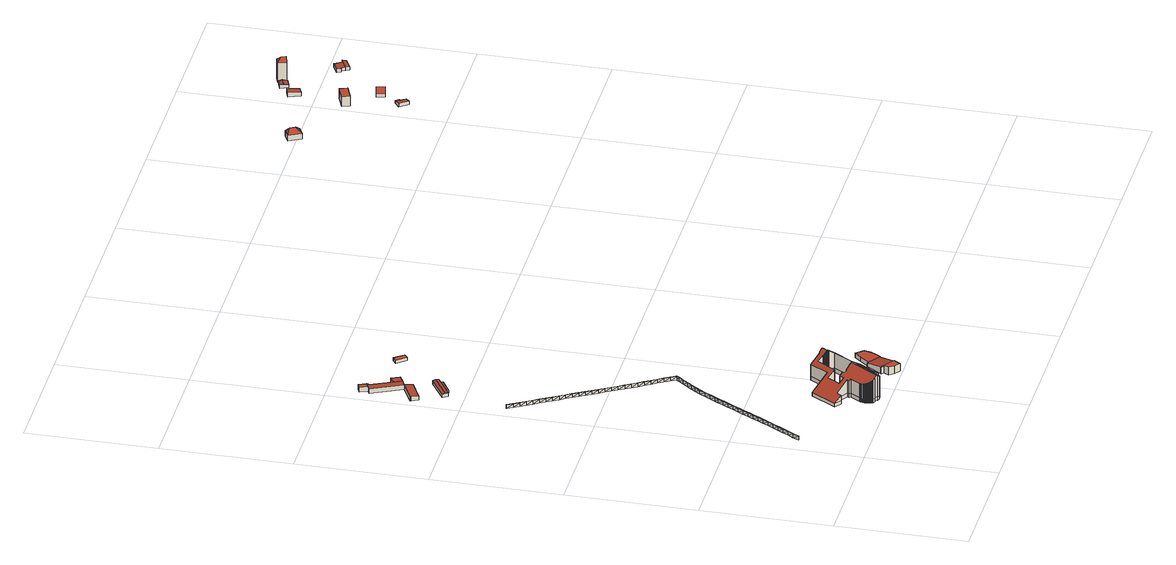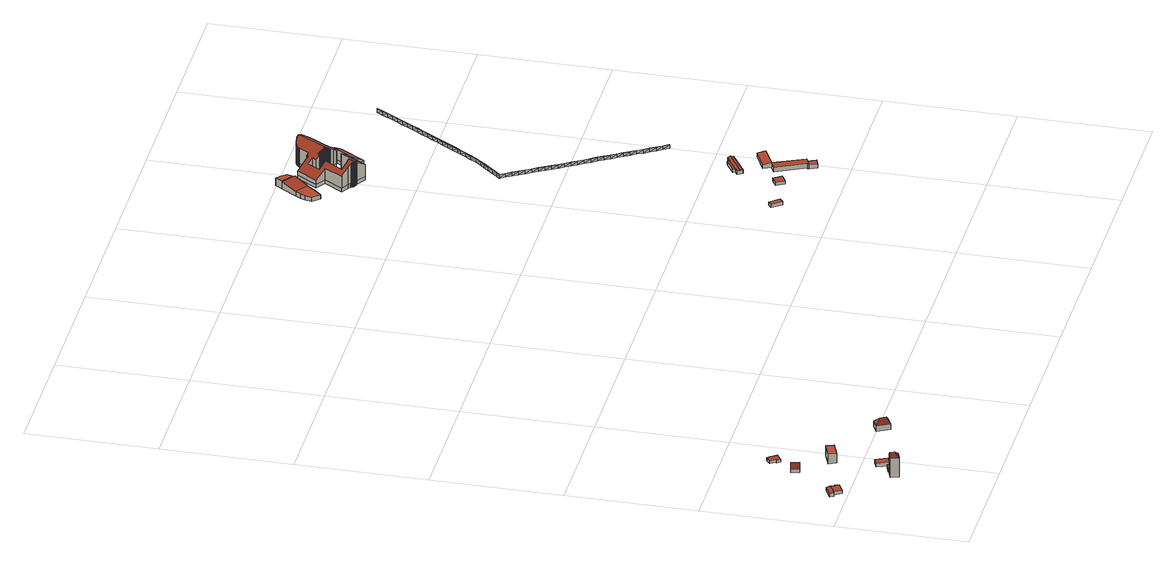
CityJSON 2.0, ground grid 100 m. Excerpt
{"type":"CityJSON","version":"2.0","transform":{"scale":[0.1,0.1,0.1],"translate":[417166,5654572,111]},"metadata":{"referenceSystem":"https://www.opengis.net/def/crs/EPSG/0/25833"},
"CityObjects":{
"building1":{"type":"Building","attributes":{"Stand_DGM":"2016","Stand_Basis-DLM":"2024","Gemeindeschluessel":"14612000","ObjektHoehe":3,"Stand_Laserscan":"2016","BodenHoehe":0,"Stand_3D-Stadtmodell":"2025","Geometrietyp2DReferenz":2000,"AbsoluteHoehe":0,"measuredHeight":3,"function":"51009_1700","roofType":"9999"},"geometry":[{"type":"MultiSurface","lod":"2","boundaries":[[[0,1,2]],[[3,0,4]],[[5,2,6]],[[5,3,4]],[[0,7,1]],[[7,0,3]],[[6,2,1]],[[5,6,3]],[[7,8,1]],[[6,1,9]],[[10,7,3]],[[6,10,3]],[[7,11,8]],[[11,7,10]],[[9,1,8]],[[6,9,10]],[[11,12,8]],[[13,11,10]],[[9,8,14]],[[9,13,10]],[[11,15,12]],[[15,11,13]],[[14,8,12]],[[9,14,13]],[[15,16,12]],[[14,12,17]],[[18,15,13]],[[14,18,13]],[[15,19,16]],[[19,15,18]],[[17,12,16]],[[14,17,18]],[[19,20,16]],[[21,19,18]],[[17,16,22]],[[17,21,18]],[[19,23,20]],[[23,19,21]],[[22,16,20]],[[17,22,21]],[[23,24,20]],[[25,23,21]],[[22,20,26]],[[22,25,21]],[[23,27,24]],[[27,23,25]],[[26,20,24]],[[22,26,25]],[[27,28,24]],[[29,27,25]],[[26,24,30]],[[26,29,25]],[[27,31,28]],[[31,27,29]],[[30,24,28]],[[26,30,29]],[[31,32,28]],[[30,28,33]],[[34,31,29]],[[30,34,29]],[[31,35,32]],[[35,31,34]],[[33,28,32]],[[30,33,34]],[[35,36,32]],[[37,35,34]],[[33,32,38]],[[33,37,34]],[[35,39,36]],[[39,35,37]],[[38,32,36]],[[33,38,37]],[[39,40,36]],[[41,39,37]],[[38,36,42]],[[38,41,37]],[[39,43,40]],[[43,39,41]],[[42,36,40]],[[38,42,41]],[[43,44,40]],[[45,43,41]],[[42,40,46]],[[42,45,41]],[[43,47,44]],[[47,43,45]],[[46,40,44]],[[42,46,45]],[[47,48,44]],[[46,44,49]],[[50,47,45]],[[46,50,45]],[[47,51,48]],[[51,47,50]],[[49,44,48]],[[46,49,50]],[[51,52,48]],[[53,51,50]],[[49,48,54]],[[49,53,50]],[[51,55,52]],[[55,51,53]],[[54,48,52]],[[49,54,53]],[[55,56,52]],[[57,55,53]],[[54,52,58]],[[54,57,53]],[[55,59,56]],[[59,55,57]],[[58,52,56]],[[54,58,57]],[[59,60,56]],[[58,56,61]],[[62,59,57]],[[58,62,57]],[[59,63,60]],[[63,59,62]],[[61,56,60]],[[58,61,62]],[[63,64,60]],[[65,63,62]],[[61,60,66]],[[61,65,62]],[[63,67,64]],[[67,63,65]],[[66,60,64]],[[61,66,65]],[[68,67,65]],[[66,64,69]],[[66,68,65]],[[67,70,64]],[[67,71,70]],[[71,67,68]],[[69,64,70]],[[66,69,68]],[[71,72,70]],[[69,70,73]],[[74,71,68]],[[69,74,68]],[[75,76,77]],[[76,75,78]],[[79,80,77]],[[71,81,72]],[[75,77,80]],[[82,79,78]],[[78,75,83]],[[82,80,79]],[[82,78,83]],[[81,71,74]],[[73,70,72]],[[69,73,74]],[[84,75,80]],[[75,84,83]],[[82,85,80]],[[84,80,85]],[[86,82,83]],[[83,84,87]],[[86,85,82]],[[86,83,87]],[[88,84,85]],[[84,88,87]],[[86,89,85]],[[88,85,89]],[[90,86,87]],[[87,88,91]],[[90,89,86]],[[90,87,91]],[[81,92,72]],[[93,81,74]],[[73,72,94]],[[73,93,74]],[[95,88,89]],[[88,95,91]],[[90,96,89]],[[95,89,96]],[[97,90,91]],[[91,95,98]],[[97,96,90]],[[97,91,98]],[[81,99,92]],[[99,81,93]],[[94,72,92]],[[73,94,93]],[[100,95,96]],[[95,100,98]],[[97,101,96]],[[100,96,101]],[[102,97,98]],[[98,100,103]],[[102,101,97]],[[102,98,103]],[[104,100,101]],[[100,104,103]],[[102,105,101]],[[104,101,105]],[[106,102,103]],[[103,104,107]],[[106,105,102]],[[106,103,107]],[[108,99,93]],[[94,92,109]],[[110,104,105]],[[94,108,93]],[[104,110,107]],[[106,111,105]],[[110,105,111]],[[112,106,107]],[[99,113,92]],[[107,110,114]],[[112,111,106]],[[112,107,114]],[[115,110,111]],[[116,99,108]],[[109,92,113]],[[110,115,114]],[[112,117,111]],[[94,109,108]],[[99,116,113]],[[115,111,117]],[[118,112,114]],[[114,115,119]],[[118,117,112]],[[118,114,119]],[[120,115,117]],[[115,120,119]],[[118,121,117]],[[120,117,121]],[[122,118,119]],[[119,120,123]],[[122,121,118]],[[122,119,123]],[[124,120,121]],[[116,125,113]],[[120,124,123]],[[122,126,121]],[[127,116,108]],[[109,113,128]],[[124,121,126]],[[109,127,108]],[[129,122,123]],[[129,126,122]],[[123,124,130]],[[129,123,130]],[[131,124,126]],[[124,131,130]],[[129,132,126]],[[116,133,125]],[[133,116,127]],[[128,113,125]],[[131,126,132]],[[134,129,130]],[[109,128,127]],[[130,131,135]],[[134,132,129]],[[134,130,135]],[[136,131,132]],[[131,136,135]],[[134,137,132]],[[136,132,137]],[[138,134,135]],[[135,136,139]],[[138,137,134]],[[138,135,139]],[[140,136,137]],[[136,140,139]],[[138,141,137]],[[140,137,141]],[[142,138,139]],[[133,143,125]],[[139,140,144]],[[142,141,138]],[[145,133,127,146]],[[128,125,147,148]],[[142,139,144]],[[128,145,146,127]],[[149,140,141]],[[140,149,144]],[[142,150,141]],[[133,151,143]],[[151,133,145]],[[147,125,143]],[[149,141,150]],[[152,142,144]],[[128,148,147,145]],[[144,149,153]],[[152,150,142]],[[152,144,153]],[[154,149,150]],[[149,154,153]],[[152,155,150]],[[154,150,155]],[[156,152,153]],[[153,154,157]],[[156,155,152]],[[151,158,143]],[[156,153,157]],[[159,151,146]],[[148,143,160]],[[161,154,155]],[[148,159,146]],[[154,161,157]],[[156,162,155]],[[161,155,162]],[[163,156,157]],[[151,164,158]],[[163,162,156]],[[157,161,165]],[[163,157,165]],[[166,161,162]],[[164,151,159]],[[160,143,158]],[[161,166,165]],[[163,167,162]],[[148,160,159]],[[166,162,167]],[[168,163,165]],[[165,166,169]],[[168,167,163]],[[168,165,169]],[[170,166,167]],[[166,170,169]],[[168,171,167]],[[170,167,171]],[[172,168,169]],[[169,170,173]],[[172,171,168]],[[172,169,173]],[[174,170,171]],[[170,174,173]],[[172,175,171]],[[164,176,158]],[[160,158,177]],[[178,164,159]],[[174,171,175]],[[179,172,173]],[[160,178,159]],[[173,174,180]],[[179,175,172]],[[179,173,180]],[[181,174,175]],[[179,182,175]],[[174,181,180]],[[164,183,176]],[[181,175,182]],[[177,158,176]],[[183,164,178]],[[184,179,180]],[[160,177,178]],[[180,181,185]],[[184,182,179]],[[184,180,185]],[[186,181,182]],[[181,186,185]],[[184,187,182]],[[186,182,187]],[[188,184,185]],[[185,186,189]],[[188,187,184]],[[188,185,189]],[[190,186,187]],[[186,190,189]],[[188,191,187]],[[190,187,191]],[[192,188,189]],[[183,193,176]],[[189,190,194]],[[192,191,188]],[[195,183,178]],[[177,176,196]],[[177,195,178]],[[192,189,194]],[[197,190,191]],[[190,197,194]],[[192,198,191]],[[197,191,198]],[[199,192,194]],[[183,200,193]],[[194,197,201]],[[199,198,192]],[[196,176,193]],[[200,183,195]],[[199,194,201]],[[177,196,195]],[[202,197,198]],[[197,202,201]],[[199,203,198]],[[202,198,203]],[[204,199,201]],[[201,202,205]],[[204,203,199]],[[204,201,205]],[[206,202,203]],[[202,206,205]],[[204,207,203]],[[206,203,207]],[[208,204,205]],[[200,209,193]],[[210,200,195]],[[196,193,211]],[[205,206,212]],[[208,207,204]],[[196,210,195]],[[208,205,212]],[[213,206,207]],[[200,214,209]],[[206,213,212]],[[208,215,207]],[[211,193,209]],[[214,200,210]],[[196,211,210]],[[213,207,215]],[[216,208,212]],[[212,213,217]],[[216,215,208]],[[216,212,217]]],"semantics":{"surfaces":[{"type":"WallSurface"},{"type":"RoofSurface"},{"type":"GroundSurface"}],"values":[0,1,2,0,0,1,2,0,0,2,1,0,0,1,2,0,0,1,2,0,0,1,2,0,0,2,1,0,0,1,2,0,0,1,2,0,0,1,2,0,0,1,2,0,0,1,2,0,0,1,2,0,0,1,2,0,0,2,1,0,0,1,2,0,0,1,2,0,0,1,2,0,0,1,2,0,0,1,2,0,0,1,2,0,0,1,2,0,0,2,1,0,0,1,2,0,0,1,2,0,0,1,2,0,0,1,2,0,0,1,2,0,0,2,1,0,0,1,2,0,0,1,2,0,0,1,2,0,1,2,0,0,0,1,2,0,0,2,1,0,0,1,2,0,0,0,1,2,0,1,2,0,0,1,2,0,0,1,2,0,0,1,2,0,0,1,2,0,0,1,2,0,0,1,2,0,0,1,2,0,0,1,2,0,0,1,2,0,0,1,2,0,0,1,2,0,0,1,2,0,1,2,0,0,1,2,0,0,0,1,2,0,0,1,2,1,2,0,0,0,0,1,2,0,0,1,2,0,0,1,2,0,0,0,1,2,1,2,0,0,0,2,1,0,0,1,2,0,1,2,0,0,0,1,2,0,0,1,2,0,0,1,2,0,0,1,2,0,0,0,1,2,1,2,0,0,0,1,2,0,1,2,0,0,0,1,2,0,0,1,2,0,0,1,2,0,0,1,2,0,0,1,2,0,0,0,2,1,0,0,1,2,1,2,0,0,0,1,2,0,0,1,2,0,0,1,2,0,0,1,2,0,2,1,0,0,0,1,2,0,0,2,1,0,0,2,1,0,0,1,2,0,0,1,2,0,0,1,2,0,0,1,2,0,0,0,1,2,1,2,0,0,0,1,2,0,0,0,1,2,2,1,0,0,0,1,2,0,0,1,2,0,0,1,2,0,0,0,1,2,1,2,0,0,0,0,1,2,2,1,0,0,0,1,2,0]}}]},
"building2":{"type":"Building","attributes":{"name":"Historisches Krematorium","Dachtyp_tdc":"tdcFreeFormRoof","Gemeindeschluessel":14612000,"Dachneigung":32.64,"QualitaetDacherkennung":14,"Geometrietyp2DReferenz":"3000","measuredHeight":21.17,"function":"31001_9998","roofType":"5000"},"geometry":[{"type":"Solid","lod":"2","boundaries":[[[[218,219,220,221]],[[219,222,223,220]],[[222,224,225,223]],[[224,226,227,225]],[[226,228,229,227]],[[228,230,231,229]],[[230,232,233,231]],[[232,234,235,233]],[[234,236,237,235]],[[236,238,239,237]],[[238,240,241,239]],[[240,242,243,241]],[[242,244,245,243]],[[244,246,247,245]],[[246,248,249,247]],[[248,250,251,249]],[[250,252,253,251]],[[252,254,255,253]],[[254,256,257,255]],[[256,258,259,257]],[[258,260,261,259]],[[260,262,263,261]],[[262,264,265,263]],[[264,266,267,265]],[[266,268,269,267]],[[268,270,271,269]],[[272,273,274,275]],[[273,276,277,274]],[[276,278,279,277]],[[278,280,281,279]],[[280,282,283,281]],[[282,284,285,283]],[[284,286,287,285]],[[286,288,289,287]],[[288,290,291,289]],[[290,292,293,291]],[[294,295,296,297,298,299,300,301,302,303,304,305,306,307,308,309,310,311,312,313,314,315,316,317,318,319,320,321,322,323,324,325,326,327,328,329,330,331,332,333,334,335,336,337,338,339,340,341,342,343,344,345,346,347,348,349,350,351,352,353,354,355,356,357,358,359,360,361,362,363,364,365,366,367,368,369,370,371,372,373,374,375,376]],[[377,378,379,380,381,382,383,384,385,386,387,388,389,390,391,392,393,375,374,394,395,396,397,398,399,400,401,402,403,404,405,406,407,408,409,410,411,412,413,414,415,416,417,418,419,420,421,422,423,424,425,426,427,428,429,430,431,432,433,434,435,324,323,436,437,438,439,440,441,442]],[[254,377,442,256]],[[256,442,441,258]],[[260,440,439,262]],[[258,441,440,260]],[[264,438,437,266]],[[262,439,438,264]],[[268,436,323,270]],[[266,437,436,268]],[[276,434,433,278]],[[273,435,434,276]],[[280,432,431,282]],[[278,433,432,280]],[[284,430,429,286]],[[282,431,430,284]],[[288,428,427,290]],[[286,429,428,288]],[[292,426,425,443]],[[290,427,426,292]],[[444,424,423,445]],[[443,425,424,444]],[[445,423,422,446]],[[446,422,421,447]],[[448,420,419,449]],[[447,421,420,448]],[[450,418,417,451]],[[449,419,418,450]],[[452,416,415,453]],[[451,417,416,452]],[[453,415,414,454]],[[454,414,413,455]],[[455,413,412,456]],[[456,412,411,457]],[[458,410,409,459]],[[457,411,410,458]],[[459,409,408,460]],[[460,408,407,461]],[[461,407,406,462]],[[462,406,405,463]],[[463,405,404,464]],[[464,404,403,465]],[[465,403,402,466]],[[466,402,401,467]],[[467,401,400,468]],[[468,400,399,469]],[[469,399,398,470]],[[470,398,397,471]],[[471,397,396,472]],[[472,396,395,473]],[[473,395,394,474]],[[474,394,374,373,475]],[[219,376,375,393,222]],[[222,393,392,224]],[[224,392,391,226]],[[226,391,390,228]],[[228,390,389,230]],[[230,389,388,232]],[[232,388,387,234]],[[234,387,386,236]],[[236,386,385,238]],[[238,385,384,240]],[[240,384,383,242]],[[242,383,382,244]],[[244,382,381,246]],[[246,381,380,248]],[[248,380,379,250]],[[250,379,378,252]],[[252,378,377,254]],[[218,294,376,219]],[[475,373,372,476]],[[476,372,371,477]],[[477,371,370,478]],[[478,370,369,479]],[[479,369,368,480]],[[480,368,367,481]],[[481,367,366,482]],[[482,366,365,483]],[[483,365,364,484]],[[484,364,363,485]],[[485,363,362,486]],[[486,362,361,487]],[[487,361,360,488]],[[488,360,359,489]],[[489,359,358,490]],[[490,358,357,491]],[[491,357,356,492]],[[492,356,355,493]],[[494,352,351,495]],[[495,351,350,496]],[[496,350,349,497]],[[497,349,348,498]],[[498,348,347,499]],[[499,347,346,500]],[[500,346,345,501]],[[501,345,344,502]],[[502,344,343,503]],[[503,343,342,504]],[[504,342,341,505]],[[505,341,340]],[[506,338,337,507]],[[339,338,506]],[[507,337,336,508]],[[508,336,335,509]],[[509,335,334,510]],[[510,334,333,511]],[[511,333,332,512]],[[512,332,331,513]],[[513,331,330,514]],[[514,330,329,515]],[[515,329,328,516]],[[516,328,327,517]],[[272,324,435,273]],[[517,327,326,518]],[[518,326,325,519]],[[519,325,324,272]],[[270,323,322,520]],[[520,322,321,521]],[[521,321,320,522]],[[522,320,319,523]],[[523,319,318,524]],[[524,318,317,525]],[[525,317,316,526]],[[526,316,315,527]],[[527,315,314,528]],[[528,314,313,529]],[[529,313,312,530]],[[530,312,311,531]],[[531,311,310,532]],[[532,310,309,533]],[[533,309,308,534]],[[534,308,307,535]],[[535,307,306,536]],[[536,306,305,537]],[[537,305,304,538]],[[538,304,303,539]],[[539,303,302,540]],[[540,302,301,541]],[[541,301,300,542]],[[542,300,299,543]],[[543,299,298,544]],[[544,298,297,545]],[[545,297,296,546]],[[546,296,295,547]],[[547,295,294,218]],[[293,548,549,550,551,552,553,554,555,556,557,558,559,560,561,562,563,564,565,566,567,568,569,570,571,572,573,574,575,576,577,578,579,580,581,582,583,584,585,586,587,588,589,590,591,592,593,594,595,596,597,598,599,600,601,602,603,604,605,606,607,608,609,610,611,612,613,614,615,616,617,618,619,620,621,622,623,624,625,626,627,628,275,274,277,279,281,283,285,287,289,291],[271,629,630,631,632,633,634,635,636,637,638,639,640,641,642,643,644,645,646,647,648,649,650,651,652,653,654,655,656,221,220,223,225,227,229,231,233,235,237,239,241,243,245,247,249,251,253,255,257,259,261,263,265,267,269]],[[292,443,548,293]],[[443,444,549,548]],[[444,445,550,549]],[[445,446,551,550]],[[446,447,552,551]],[[447,448,553,552]],[[448,449,554,553]],[[449,450,555,554]],[[450,451,556,555]],[[451,452,557,556]],[[452,453,558,557]],[[453,454,559,558]],[[454,455,560,559]],[[455,456,561,560]],[[456,457,562,561]],[[457,458,563,562]],[[458,459,564,563]],[[459,460,565,564]],[[460,461,566,565]],[[462,463,568,567]],[[493,355,354,657]],[[657,354,353,658]],[[658,353,352,494]],[[461,462,567,566]],[[463,464,569,568]],[[464,465,570,569]],[[465,466,571,570]],[[466,467,572,571]],[[467,468,573,572]],[[468,469,574,573]],[[469,470,575,574]],[[470,471,576,575]],[[471,472,577,576]],[[472,473,578,577]],[[473,474,579,578]],[[474,475,580,579]],[[475,476,581,580]],[[476,477,582,581]],[[477,478,583,582]],[[478,479,584,583]],[[479,480,585,584]],[[480,481,586,585]],[[481,482,587,586]],[[482,483,588,587]],[[483,484,589,588]],[[484,485,590,589]],[[485,486,591,590]],[[486,487,592,591]],[[487,488,593,592]],[[488,489,594,593]],[[489,490,595,594]],[[490,491,596,595]],[[491,492,597,596]],[[492,493,598,597]],[[493,657,599,598]],[[657,658,600,599]],[[658,494,601,600]],[[494,495,602,601]],[[495,496,603,602]],[[496,497,604,603]],[[497,498,605,604]],[[498,499,606,605]],[[499,500,607,606]],[[500,501,608,607]],[[501,502,609,608]],[[502,503,610,609]],[[503,504,611,610]],[[504,505,612,611]],[[506,507,616,615]],[[505,340,613,612]],[[340,339,614,613]],[[339,506,615,614]],[[507,508,617,616]],[[508,509,618,617]],[[509,510,619,618]],[[510,511,620,619]],[[511,512,621,620]],[[512,513,622,621]],[[513,514,623,622]],[[514,515,624,623]],[[515,516,625,624]],[[516,517,626,625]],[[517,518,627,626]],[[518,519,628,627]],[[519,272,275,628]],[[270,520,629,271]],[[520,521,630,629]],[[521,522,631,630]],[[522,523,632,631]],[[523,524,633,632]],[[524,525,634,633]],[[525,526,635,634]],[[526,527,636,635]],[[527,528,637,636]],[[528,529,638,637]],[[529,530,639,638]],[[530,531,640,639]],[[531,532,641,640]],[[532,533,642,641]],[[533,534,643,642]],[[534,535,644,643]],[[535,536,645,644]],[[536,537,646,645]],[[537,538,647,646]],[[538,539,648,647]],[[539,540,649,648]],[[540,541,650,649]],[[541,542,651,650]],[[542,543,652,651]],[[543,544,653,652]],[[544,545,654,653]],[[545,546,655,654]],[[546,547,656,655]],[[547,218,221,656]]]],"semantics":{"surfaces":[{"type":"WallSurface"},{"type":"RoofSurface"},{"type":"GroundSurface"}],"values":[[0,0,0,0,0,0,0,0,0,0,0,0,0,0,0,0,0,0,0,0,0,0,0,0,0,0,0,0,0,0,0,0,0,0,0,0,1,1,0,0,0,0,0,0,0,0,0,0,0,0,0,0,0,0,0,0,0,0,0,0,0,0,0,0,0,0,0,0,0,0,0,0,0,0,0,0,0,0,0,0,0,0,0,0,0,0,0,0,0,0,0,0,0,0,0,0,0,0,0,0,0,0,0,0,0,0,0,0,0,0,0,0,0,0,0,0,0,0,0,0,0,0,0,0,0,0,0,0,0,0,0,0,0,0,0,0,0,0,0,0,0,0,0,0,0,0,0,0,0,0,0,0,0,0,0,0,0,0,0,0,0,0,0,0,0,0,0,0,0,0,0,0,0,0,0,0,0,0,0,0,0,2,0,0,0,0,0,0,0,0,0,0,0,0,0,0,0,0,0,0,0,0,0,0,0,0,0,0,0,0,0,0,0,0,0,0,0,0,0,0,0,0,0,0,0,0,0,0,0,0,0,0,0,0,0,0,0,0,0,0,0,0,0,0,0,0,0,0,0,0,0,0,0,0,0,0,0,0,0,0,0,0,0,0,0,0,0,0,0,0,0,0,0,0,0,0,0,0,0,0,0,0,0,0,0,0,0,0,0,0,0,0,0,0,0,0]]}}]},
"building3":{"type":"Building","attributes":{"Dachtyp_tdc":"tdcPolyFlatRoof","Gemeindeschluessel":14612000,"Dachneigung":7.01,"QualitaetDacherkennung":83,"Geometrietyp2DReferenz":"3000","measuredHeight":3.8,"function":"31001_2000","roofType":"2100"},"geometry":[{"type":"Solid","lod":"2","boundaries":[[[[659,660,661,662]],[[660,663,664,661]],[[663,665,666,664]],[[665,667,668,666]],[[667,669,670,668]],[[669,659,662,670]],[[669,667,665,663,660,659]],[[662,661,664,666,668,670]]]],"semantics":{"surfaces":[{"type":"WallSurface"},{"type":"RoofSurface"},{"type":"GroundSurface"}],"values":[[0,0,0,0,0,0,1,2]]}}]},
"building4":{"type":"Building","attributes":{"Gemeindeschluessel":14612000,"Geometrietyp2DReferenz":"3000","function":"31001_9998","roofType":"9999"},"children":["building4-1","building4-2"]},
"building4-1":{"type":"BuildingPart","attributes":{"Dachtyp_tdc":"tdcGableRoof","Dachneigung":15.98,"QualitaetDacherkennung":49,"Geometrietyp2DReferenz":"3000","measuredHeight":3.49,"roofType":"3100"},"parents":["building4"],"geometry":[{"type":"MultiSurface","lod":"2","boundaries":[[[671,672,673,674]],[[672,675,676,673]],[[672,677,678,675]],[[679,680,678,677,671,681]],[[675,678,680]],[[671,677,672]],[[676,682,683,684,674,673]],[[675,680,682,676]],[[680,679,683,682]],[[679,685,683]],[[681,684,686]],[[681,671,674,684]]],"semantics":{"surfaces":[{"type":"WallSurface"},{"type":"RoofSurface"},{"type":"GroundSurface"}],"values":[0,0,1,1,0,0,2,0,0,0,0,0]}}]},
"building4-2":{"type":"BuildingPart","attributes":{"Dachtyp_tdc":"tdcPolyFlatRoof","Dachneigung":11.09,"QualitaetDacherkennung":53,"Geometrietyp2DReferenz":"3000","measuredHeight":2.79,"roofType":"2100"},"parents":["building4"],"geometry":[{"type":"MultiSurface","lod":"2","boundaries":[[[687,686,684,688]],[[685,689,690,683]],[[689,687,688,690]],[[689,685,686,687]],[[688,684,683,690]]],"semantics":{"surfaces":[{"type":"WallSurface"},{"type":"RoofSurface"},{"type":"GroundSurface"}],"values":[0,0,0,1,2]}}]},
"building5":{"type":"Building","attributes":{"Gemeindeschluessel":14612000,"Geometrietyp2DReferenz":"3000","function":"31001_2000","roofType":"9999"},"children":["building5-1","building5-2"]},
"building5-1":{"type":"BuildingPart","attributes":{"Dachtyp_tdc":"tdcPolyFlatRoof","Dachneigung":2.86,"QualitaetDacherkennung":89,"Geometrietyp2DReferenz":"3000","measuredHeight":3.87,"roofType":"2100"},"parents":["building5"],"geometry":[{"type":"MultiSurface","lod":"2","boundaries":[[[691,692,693,694]],[[692,695,696,693]],[[695,697,698,696]],[[697,699,700,698]],[[699,701,702,700]],[[699,697,695,692,691,703,701]],[[704,694,693,696,698,700,702]]],"semantics":{"surfaces":[{"type":"WallSurface"},{"type":"RoofSurface"},{"type":"GroundSurface"}],"values":[0,0,0,0,0,1,2]}}]},
"building5-2":{"type":"BuildingPart","attributes":{"Dachtyp_tdc":"tdcPolyFlatRoof","Dachneigung":2.69,"QualitaetDacherkennung":77,"Geometrietyp2DReferenz":"3000","measuredHeight":3.75,"roofType":"2100"},"parents":["building5"],"geometry":[{"type":"MultiSurface","lod":"2","boundaries":[[[705,706,707,708]],[[706,709,710,707]],[[709,691,694,710]],[[711,702,701]],[[711,712,713,702]],[[712,714,715,713]],[[714,705,708,715]],[[714,712,711,703,691,709,706,705]],[[708,707,710,694,704,702,713,715]]],"semantics":{"surfaces":[{"type":"WallSurface"},{"type":"RoofSurface"},{"type":"GroundSurface"}],"values":[0,0,0,0,0,0,0,1,2]}}]},
"building6":{"type":"Building","attributes":{"name":"Neues Krematorium","Gemeindeschluessel":14612000,"Geometrietyp2DReferenz":"3000","function":"31001_9998","roofType":"9999"},"children":["building6-1","building6-2","building6-3"]},
"building6-1":{"type":"BuildingPart","attributes":{"Dachtyp_tdc":"tdcPolyFlatRoof","Dachneigung":0,"QualitaetDacherkennung":67,"Geometrietyp2DReferenz":"3000","measuredHeight":6.3,"roofType":"1000"},"parents":["building6"],"geometry":[{"type":"MultiSurface","lod":"2","boundaries":[[[716,717,718,719,720]],[[717,721,722,718]],[[721,723,724,722]],[[723,725,726,727,724]],[[723,721,717,716,725]],[[727,719,718,722,724]]],"semantics":{"surfaces":[{"type":"WallSurface"},{"type":"RoofSurface"},{"type":"GroundSurface"}],"values":[0,0,0,0,1,2]}}]},
"building6-2":{"type":"BuildingPart","attributes":{"Dachtyp_tdc":"tdcGableRoof","Dachneigung":10.6,"QualitaetDacherkennung":14,"Geometrietyp2DReferenz":"3000","measuredHeight":5.76,"roofType":"3100"},"parents":["building6"],"geometry":[{"type":"MultiSurface","lod":"2","boundaries":[[[728,729,730,731]],[[729,720,719,730]],[[726,732,733,727]],[[732,734,735,733]],[[734,736,737,735]],[[736,738,739,737]],[[734,732,726,720,729]],[[729,728,738,736,734]],[[731,730,719,727,733,735,737,739]]],"semantics":{"surfaces":[{"type":"WallSurface"},{"type":"RoofSurface"},{"type":"GroundSurface"}],"values":[0,0,0,0,0,0,1,1,2]}}]},
"building6-3":{"type":"BuildingPart","attributes":{"Dachtyp_tdc":"tdcPolyFlatRoof","Dachneigung":0,"QualitaetDacherkennung":55,"Geometrietyp2DReferenz":"3000","measuredHeight":3.63,"roofType":"1000"},"parents":["building6"],"geometry":[{"type":"MultiSurface","lod":"2","boundaries":[[[740,741,742,739,738]],[[741,743,744,742]],[[743,745,746,744]],[[745,747,748,746]],[[747,749,750,748]],[[749,751,728,731,750]],[[751,749,747,745,743,741,740]],[[739,742,744,746,748,750,731]]],"semantics":{"surfaces":[{"type":"WallSurface"},{"type":"RoofSurface"},{"type":"GroundSurface"}],"values":[0,0,0,0,0,0,1,2]}}]},
"building7":{"type":"Building","attributes":{"Dachtyp_tdc":"tdcPolyFlatRoof","Gemeindeschluessel":14612000,"Dachneigung":3.32,"QualitaetDacherkennung":72,"Geometrietyp2DReferenz":"3000","measuredHeight":2.77,"function":"31001_9998","roofType":"2100"},"geometry":[{"type":"Solid","lod":"2","boundaries":[[[[752,753,754,755]],[[753,756,757,754]],[[756,758,759,757]],[[758,752,755,759]],[[758,756,753,752]],[[755,754,757,759]]]],"semantics":{"surfaces":[{"type":"WallSurface"},{"type":"RoofSurface"},{"type":"GroundSurface"}],"values":[[0,0,0,0,1,2]]}}]},
"building8":{"type":"Building","attributes":{"Dachtyp_tdc":"tdcPolyFlatRoof","Gemeindeschluessel":14612000,"Dachneigung":0,"QualitaetDacherkennung":45,"Geometrietyp2DReferenz":"3000","measuredHeight":2.65,"function":"31001_9998","roofType":"1000"},"geometry":[{"type":"Solid","lod":"2","boundaries":[[[[760,761,762,763]],[[761,764,765,762]],[[764,766,767,765]],[[766,760,763,767]],[[766,764,761,760]],[[763,762,765,767]]]],"semantics":{"surfaces":[{"type":"WallSurface"},{"type":"RoofSurface"},{"type":"GroundSurface"}],"values":[[0,0,0,0,1,2]]}}]},
"building9":{"type":"Building","attributes":{"Dachtyp_tdc":"tdcFreeFormRoof","Gemeindeschluessel":14612000,"Dachneigung":47.26,"QualitaetDacherkennung":8,"Geometrietyp2DReferenz":"3000","measuredHeight":8.64,"function":"31001_9998","roofType":"5000"},"geometry":[{"type":"Solid","lod":"2","boundaries":[[[[768,769,770,771]],[[769,772,773,770]],[[772,774,775,773]],[[774,768,771,775]],[[776,774,772]],[[777,776,772,769]],[[777,769,768]],[[776,777,768,774]],[[771,770,773,775]]]],"semantics":{"surfaces":[{"type":"WallSurface"},{"type":"RoofSurface"},{"type":"GroundSurface"}],"values":[[0,0,0,0,1,1,1,1,2]]}}]},
"building10":{"type":"Building","attributes":{"Dachtyp_tdc":"tdcPolyFlatRoof","Gemeindeschluessel":14612000,"Dachneigung":5.72,"QualitaetDacherkennung":84,"Geometrietyp2DReferenz":"3000","measuredHeight":2.76,"function":"31001_9998","roofType":"2100"},"geometry":[{"type":"Solid","lod":"2","boundaries":[[[[778,779,780,781]],[[779,782,783,780]],[[782,784,785,783]],[[784,786,787,785]],[[786,788,789,787]],[[788,778,781,789]],[[788,786,784,782,779,778]],[[781,780,783,785,787,789]]]],"semantics":{"surfaces":[{"type":"WallSurface"},{"type":"RoofSurface"},{"type":"GroundSurface"}],"values":[[0,0,0,0,0,0,1,2]]}}]},
"building11":{"type":"Building","attributes":{"Dachtyp_tdc":"tdcPolyFlatRoof","Gemeindeschluessel":14612000,"Dachneigung":0,"QualitaetDacherkennung":1,"Geometrietyp2DReferenz":"3000","measuredHeight":8.21,"function":"31001_9998","roofType":"1000"},"geometry":[{"type":"Solid","lod":"2","boundaries":[[[[790,791,792,793]],[[791,794,795,792]],[[794,796,797,795]],[[796,790,793,797]],[[796,794,791,790]],[[793,792,795,797]]]],"semantics":{"surfaces":[{"type":"WallSurface"},{"type":"RoofSurface"},{"type":"GroundSurface"}],"values":[[0,0,0,0,1,2]]}}]},
"building12":{"type":"Building","attributes":{"Dachtyp_tdc":"tdcGableRoof","Gemeindeschluessel":14612000,"Dachneigung":52.36,"QualitaetDacherkennung":8,"Geometrietyp2DReferenz":"3000","measuredHeight":6.63,"function":"31001_9998","roofType":"3100"},"geometry":[{"type":"Solid","lod":"2","boundaries":[[[[798,799,800,801]],[[799,802,803,800]],[[802,804,805,803]],[[804,798,801,805]],[[802,799,806]],[[798,804,807]],[[799,798,807,806]],[[804,802,806,807]],[[801,800,803,805]]]],"semantics":{"surfaces":[{"type":"WallSurface"},{"type":"RoofSurface"},{"type":"GroundSurface"}],"values":[[0,0,0,0,0,0,1,1,2]]}}]},
"building13":{"type":"Building","attributes":{"Dachtyp_tdc":"tdcPolyFlatRoof","Gemeindeschluessel":14612000,"Dachneigung":3.03,"QualitaetDacherkennung":59,"Geometrietyp2DReferenz":"3000","measuredHeight":3.41,"function":"31001_9998","roofType":"2100"},"geometry":[{"type":"Solid","lod":"2","boundaries":[[[[808,809,810,811]],[[809,812,813,810]],[[812,814,815,813]],[[814,808,811,815]],[[814,812,809,808]],[[811,810,813,815]]]],"semantics":{"surfaces":[{"type":"WallSurface"},{"type":"RoofSurface"},{"type":"GroundSurface"}],"values":[[0,0,0,0,1,2]]}}]},
"building14":{"type":"Building","attributes":{"Dachtyp_tdc":"tdcGableRoof","Gemeindeschluessel":14612000,"Dachneigung":11.02,"QualitaetDacherkennung":84,"Geometrietyp2DReferenz":"3000","measuredHeight":3.5,"function":"31001_9998","roofType":"3100"},"geometry":[{"type":"Solid","lod":"2","boundaries":[[[[816,817,818,819]],[[817,820,821,818]],[[820,822,823,821]],[[822,816,819,823]],[[820,817,824]],[[816,822,825]],[[817,816,825,824]],[[822,820,824,825]],[[819,818,821,823]]]],"semantics":{"surfaces":[{"type":"WallSurface"},{"type":"RoofSurface"},{"type":"GroundSurface"}],"values":[[0,0,0,0,0,0,1,1,2]]}}]},
"building15":{"type":"Building","attributes":{"Dachtyp_tdc":"tdcFreeFormRoof","Gemeindeschluessel":14612000,"Dachneigung":48.28,"QualitaetDacherkennung":3,"Geometrietyp2DReferenz":"3000","measuredHeight":19.35,"function":"31001_9998","roofType":"5000"},"geometry":[{"type":"Solid","lod":"2","boundaries":[[[[826,827,828,829]],[[827,830,831,828]],[[830,832,833,831]],[[832,826,829,833]],[[834,832,830]],[[835,834,830,827]],[[835,827,826]],[[834,835,826,832]],[[829,828,831,833]]]],"semantics":{"surfaces":[{"type":"WallSurface"},{"type":"RoofSurface"},{"type":"GroundSurface"}],"values":[[0,0,0,0,1,1,0,1,2]]}}]},
"building16":{"type":"Building","attributes":{"Gemeindeschluessel":14612000,"Geometrietyp2DReferenz":"3000","function":"31001_9998","roofType":"9999"},"children":["building16-1","building16-2"]},
"building16-1":{"type":"BuildingPart","attributes":{"Dachtyp_tdc":"tdcPolyFlatRoof","Dachneigung":12.03,"QualitaetDacherkennung":71,"Geometrietyp2DReferenz":"3000","measuredHeight":3.26,"roofType":"2100"},"parents":["building16"],"geometry":[{"type":"MultiSurface","lod":"2","boundaries":[[[836,837,838,839,840]],[[841,842,843]],[[841,844,845,842]],[[844,846,847,845]],[[846,836,840,847]],[[840,839,842,845,847]],[[846,844,841,837,836]]],"semantics":{"surfaces":[{"type":"WallSurface"},{"type":"GroundSurface"},{"type":"RoofSurface"}],"values":[0,0,0,0,0,1,2]}}]},
"building16-2":{"type":"BuildingPart","attributes":{"Dachtyp_tdc":"tdcPolyFlatRoof","Dachneigung":3.65,"QualitaetDacherkennung":73,"Geometrietyp2DReferenz":"3000","measuredHeight":3.16,"roofType":"2100"},"parents":["building16"],"geometry":[{"type":"MultiSurface","lod":"2","boundaries":[[[848,843,842,849]],[[838,850,851,839]],[[850,852,853,851]],[[852,854,855,853]],[[854,848,849,855]],[[854,852,850,838,843,848]],[[849,842,839,851,853,855]]],"semantics":{"surfaces":[{"type":"WallSurface"},{"type":"RoofSurface"},{"type":"GroundSurface"}],"values":[0,0,0,0,0,1,2]}}]}
},
"vertices":[
[56,499,86],[81,542,55],[56,499,56],[85,540,85],[60,497,86],[60,497,56],[85,540,55],[81,542,85],[107,585,57],[111,583,57],[111,583,87],[107,585,87],[132,628,56],[136,626,86],[136,626,56],[132,628,86],[158,671,56],[162,669,56],[162,669,86],[158,671,86],[183,714,55],[188,712,85],[188,712,55],[183,714,85],[209,757,55],[213,755,85],[213,755,55],[209,757,85],[234,800,54],[239,798,84],[239,798,54],[234,800,84],[260,843,54],[264,841,54],[264,841,84],[260,843,84],[285,886,52],[290,884,82],[290,884,52],[285,886,82],[311,929,51],[315,927,81],[315,927,51],[311,929,81],[336,972,49],[341,970,79],[341,970,49],[336,972,79],[362,1015,50],[366,1013,50],[366,1013,80],[362,1015,80],[388,1058,48],[392,1056,78],[392,1056,48],[388,1058,78],[413,1101,47],[417,1099,77],[417,1099,47],[413,1101,77],[439,1144,46],[443,1142,46],[443,1142,76],[439,1144,76],[464,1187,44],[468,1185,74],[468,1185,44],[464,1187,74],[484,1211,73],[484,1211,43],[480,1214,43],[480,1214,73],[507,1256,43],[512,1253,43],[512,1253,73],[84,2620,67],[58,2662,67],[58,2662,37],[62,2665,67],[62,2665,37],[84,2620,37],[507,1256,73],[88,2622,37],[88,2622,67],[110,2577,66],[110,2577,36],[114,2580,36],[114,2580,66],[136,2535,67],[136,2535,37],[141,2537,37],[141,2537,67],[535,1298,42],[539,1295,72],[539,1295,42],[162,2492,66],[162,2492,36],[167,2495,36],[167,2495,66],[535,1298,72],[188,2449,67],[188,2449,37],[193,2452,37],[193,2452,67],[215,2407,66],[215,2407,36],[219,2409,36],[219,2409,66],[569,1342,71],[569,1342,41],[241,2364,66],[241,2364,36],[245,2367,36],[565,1345,41],[245,2367,66],[267,2321,66],[565,1345,71],[267,2321,36],[271,2324,36],[271,2324,66],[293,2279,65],[293,2279,35],[297,2281,35],[297,2281,65],[319,2236,65],[595,1385,39],[319,2236,35],[599,1382,69],[599,1382,39],[323,2239,35],[323,2239,65],[345,2194,66],[345,2194,36],[595,1385,69],[350,2196,36],[350,2196,66],[371,2151,64],[371,2151,34],[376,2154,34],[376,2154,64],[398,2108,63],[398,2108,33],[402,2111,33],[620,1418,39],[402,2111,63],[624,1415,69],[624,1414,69],[624,1415,39],[624,1414,39],[424,2066,63],[424,2066,33],[620,1418,69],[428,2068,33],[428,2068,63],[450,2023,63],[450,2023,33],[454,2026,33],[454,2026,63],[652,1456,37],[656,1453,67],[656,1453,37],[476,1980,62],[476,1980,32],[480,1983,32],[652,1456,67],[480,1983,62],[502,1938,61],[502,1938,31],[506,1940,31],[506,1940,61],[528,1895,62],[528,1895,32],[532,1898,32],[532,1898,62],[554,1853,63],[554,1853,33],[684,1494,36],[688,1491,36],[688,1491,66],[559,1855,33],[559,1855,63],[580,1810,62],[580,1810,32],[684,1494,66],[585,1812,32],[585,1812,62],[607,1767,63],[607,1767,33],[611,1770,33],[611,1770,63],[633,1725,63],[633,1725,33],[637,1727,33],[717,1532,36],[637,1727,63],[720,1529,66],[720,1529,36],[659,1682,63],[659,1682,33],[663,1685,33],[717,1532,66],[663,1685,63],[685,1639,63],[685,1639,33],[689,1642,33],[689,1642,63],[711,1597,63],[711,1597,33],[715,1599,33],[739,1559,32],[742,1555,62],[742,1555,32],[715,1599,63],[738,1552,63],[739,1559,62],[738,1552,33],[742,1555,33],[742,1555,63],
[913,309,55],[918,306,55],[918,306,24],[913,309,24],[923,303,55],[923,303,24],[928,299,55],[928,299,24],[932,295,55],[932,295,24],[936,291,55],[936,291,24],[941,287,55],[941,287,24],[945,282,55],[945,282,24],[948,278,55],[948,278,24],[951,275,55],[951,275,24],[953,272,55],[953,272,24],[955,269,55],[955,269,24],[958,265,55],[958,265,24],[979,276,55],[979,276,24],[1004,261,55],[1004,261,24],[984,229,55],[984,229,24],[1020,207,55],[1020,207,24],[1079,301,55],[1079,301,24],[1027,334,55],[1027,334,24],[1116,476,55],[1116,476,24],[1072,503,55],[1072,503,24],[1068,505,55],[1068,505,24],[1064,506,55],[1064,506,24],[1061,507,55],[1061,507,24],[1057,509,55],[1057,509,24],[1054,510,55],[1054,510,24],[1051,512,55],[1051,512,24],[1077,554,55],[1079,552,55],[1079,552,24],[1077,554,24],[1082,548,55],[1082,548,24],[1084,545,55],[1084,545,24],[1086,541,55],[1086,541,24],[1088,538,55],[1088,538,24],[1089,534,55],[1089,534,24],[1108,522,55],[1108,522,24],[1170,486,55],[1170,486,24],[1080,343,55],[1080,343,24],[1156,295,55],[1156,295,24],[913,309,230],[908,312,226],[903,315,222],[898,318,218],[893,321,214],[887,323,211],[882,325,207],[876,327,203],[870,329,200],[864,330,195],[857,331,191],[855,355,182],[831,370,164],[811,337,164],[775,360,137],[833,455,136],[888,421,178],[978,561,179],[1019,535,210],[1022,533,212],[1025,530,215],[1028,527,217],[1031,525,220],[1034,523,222],[1037,520,225],[1040,518,227],[1043,516,230],[1047,514,232],[1050,512,235],[1051,512,235],[1077,554,235],[1077,555,235],[1074,558,232],[1070,560,229],[1067,562,227],[1063,564,224],[1059,566,221],[1055,567,219],[1051,568,216],[1047,568,214],[1043,569,212],[1039,568,209],[966,615,154],[876,472,154],[800,518,97],[745,553,55],[624,360,55],[679,325,97],[700,359,97],[789,303,164],[780,288,164],[794,279,175],[746,203,175],[744,199,175],[742,196,175],[741,192,176],[739,188,176],[738,184,177],[737,179,178],[736,175,179],[735,171,180],[734,167,181],[734,163,182],[734,158,183],[733,154,185],[733,150,186],[734,146,188],[734,141,189],[735,137,191],[735,133,193],[737,129,195],[738,125,197],[740,121,199],[742,118,202],[744,114,204],[747,111,207],[750,108,209],[747,102,210],[761,93,220],[764,98,220],[784,86,235],[921,304,235],[918,306,233],[1027,334,182],[1079,301,137],[1020,207,137],[984,229,168],[1004,261,168],[979,276,189],[958,265,198],[955,269,200],[953,272,203],[951,275,206],[948,278,208],[945,282,212],[941,287,216],[936,291,221],[932,295,225],[928,299,229],[923,303,233],[790,83,231],[786,78,231],[800,70,219],[803,75,219],[807,74,217],[810,73,214],[814,73,212],[818,73,210],[821,73,207],[825,73,205],[828,74,203],[832,74,201],[836,75,199],[841,77,197],[845,78,195],[849,80,193],[853,82,191],[857,84,189],[861,86,188],[865,88,186],[869,91,185],[872,94,184],[876,97,183],[879,100,182],[882,103,181],[885,106,181],[888,110,181],[891,113,180],[939,189,180],[953,180,168],[961,193,168],[1055,134,88],[1156,295,88],[1080,343,153],[1170,486,153],[1108,522,205],[1089,534,220],[1088,538,223],[1086,541,225],[1084,545,228],[1082,548,230],[1079,552,233],[1054,510,233],[1057,509,230],[1061,507,227],[1064,506,225],[1068,505,222],[1072,503,219],[1116,476,182],[1055,134,55],[961,193,55],[953,180,55],[939,189,55],[891,113,55],[888,110,55],[885,106,55],[882,103,55],[879,100,55],[876,97,55],[872,94,55],[869,91,55],[865,88,55],[861,86,55],[857,84,55],[853,82,55],[849,80,55],[845,78,55],[841,77,55],[836,75,55],[832,74,55],[828,74,55],[825,73,55],[821,73,55],[818,73,55],[814,73,55],[810,73,55],[807,74,55],[803,75,55],[800,70,55],[786,78,55],[790,83,55],[764,98,55],[761,93,55],[747,102,55],[750,108,55],[747,111,55],[744,114,55],[742,118,55],[740,121,55],[738,125,55],[737,129,55],[735,133,55],[735,137,55],[734,141,55],[734,146,55],[733,150,55],[733,154,55],[734,158,55],[734,163,55],[734,167,55],[737,179,55],[738,184,55],[739,188,55],[741,192,55],[742,196,55],[744,199,55],[746,203,55],[794,279,55],[780,288,55],[789,303,55],[700,359,55],[679,325,55],[800,518,55],[876,472,55],[966,615,55],[1039,568,55],[1043,569,55],[1047,568,55],[1051,568,55],[1055,567,55],[1059,566,55],[1063,564,55],[1067,562,55],[1070,560,55],[1074,558,55],[1077,555,55],[1050,512,55],[1047,514,55],[1043,516,55],[1040,518,55],[1037,520,55],[1034,523,55],[1031,525,55],[1028,527,55],[1025,530,55],[1022,533,55],[1019,535,55],[978,561,55],[888,421,55],[833,455,55],[775,360,55],[811,337,55],[831,370,55],[855,355,55],[857,331,55],[864,330,55],[870,329,55],[876,327,55],[882,325,55],[887,323,55],[893,321,55],[898,318,55],[903,315,55],[908,312,55],[1055,134,24],[961,193,24],[953,180,24],[939,189,24],[891,113,24],[888,110,24],[885,106,24],[882,103,24],[879,100,24],[876,97,24],[872,94,24],[869,91,24],[865,88,24],[861,86,24],[857,84,24],[853,82,24],[849,80,24],[845,78,24],[841,77,24],[836,75,24],[832,74,24],[828,74,24],[825,73,24],[821,73,24],[818,73,24],[814,73,24],[810,73,24],[807,74,24],[803,75,24],[800,70,24],[786,78,24],[790,83,24],[764,98,24],[761,93,24],[747,102,24],[750,108,24],[747,111,24],[744,114,24],[742,118,24],[740,121,24],[738,125,24],[737,129,24],[735,133,24],[735,137,24],[734,141,24],[734,146,24],[733,150,24],[733,154,24],[734,158,24],[734,163,24],[734,167,24],[735,171,24],[736,175,24],[737,179,24],[738,184,24],[739,188,24],[741,192,24],[742,196,24],[744,199,24],[746,203,24],[794,279,24],[780,288,24],[789,303,24],[700,359,24],[679,325,24],[624,360,24],[745,553,24],[800,518,24],[876,472,24],[966,615,24],[1039,568,24],[1043,569,24],[1047,568,24],[1051,568,24],[1055,567,24],[1059,566,24],[1063,564,24],[1067,562,24],[1070,560,24],[1074,558,24],[1077,555,24],[1050,512,24],[1047,514,24],[1043,516,24],[1040,518,24],[1037,520,24],[1034,523,24],[1031,525,24],[1028,527,24],[1025,530,24],[1022,533,24],[1019,535,24],[978,561,24],[888,421,24],[833,455,24],[775,360,24],[811,337,24],[831,370,24],[855,355,24],[857,331,24],[864,330,24],[870,329,24],[876,327,24],[882,325,24],[887,323,24],[893,321,24],[898,318,24],[903,315,24],[908,312,24],[735,171,55],[736,175,55],
[34,3307,69],[9,3357,76],[9,3357,39],[34,3307,39],[5,3365,77],[5,3365,39],[159,3443,77],[159,3443,39],[162,3444,77],[162,3444,39],[191,3384,69],[191,3384,39],
[136,3110,63],[111,3149,63],[111,3149,35],[136,3110,35],[286,3259,63],[286,3259,35],[123,3130,69],[298,3240,69],[280,3201,63],[310,3220,63],[175,3135,63],[310,3220,35],[280,3201,35],[175,3135,35],[280,3201,62],[175,3135,62],
[186,3118,58],[186,3118,35],[290,3184,58],[290,3184,35],
[112,3696,73],[218,3470,73],[218,3470,37],[112,3696,37],[162,3444,76],[162,3444,37],[159,3443,76],[159,3443,37],[49,3679,76],[49,3679,37],[78,3692,74],[78,3692,37],[108,3705,73],[108,3705,37],
[122,3712,73],[119,3710,73],[119,3710,37],[122,3712,37],[123,3701,73],[123,3701,37],[78,3692,75],[51,3750,75],[51,3750,37],[96,3770,73],[96,3770,37],
[1242,60,101],[1207,6,101],[1207,6,38],[1242,60,38],[1242,60,94],[1168,38,101],[1168,38,38],[1139,77,101],[1139,77,38],[1154,118,101],[1154,118,94],[1154,118,38],
[1319,180,70],[1245,65,96],[1245,65,38],[1319,180,38],[1136,130,94],[1136,130,38],[1141,137,96],[1141,137,38],[1217,253,69],[1217,253,38],[1224,248,69],[1224,248,38],
[1224,248,74],[1276,315,74],[1276,315,38],[1326,366,74],[1326,366,38],[1375,313,74],[1375,313,38],[1364,262,74],[1364,262,38],[1346,222,74],[1346,222,38],[1319,180,74],
[312,3577,29],[347,3516,25],[347,3516,1],[312,3577,1],[286,3481,25],[286,3481,1],[251,3542,29],[251,3542,1],
[661,3553,27],[627,3526,27],[627,3526,1],[661,3553,1],[569,3599,27],[569,3599,1],[603,3626,27],[603,3626,1],
[3492,5063,47],[3557,5097,47],[3557,5097,1],[3492,5063,1],[3607,5002,47],[3607,5002,1],[3542,4968,47],[3542,4968,1],[3557,5017,87],[3536,5057,87],
[4143,4390,30],[4190,4425,24],[4190,4425,2],[4143,4390,2],[4208,4401,24],[4208,4401,2],[4199,4394,25],[4199,4394,2],[4230,4351,25],[4230,4351,2],[4192,4323,30],[4192,4323,2],
[4030,4784,100],[4141,4828,100],[4141,4828,18],[4030,4784,18],[4163,4772,100],[4163,4772,18],[4052,4728,100],[4052,4728,18],
[4257,4513,27],[4242,4576,27],[4242,4576,3],[4257,4513,3],[4307,4592,31],[4307,4592,3],[4322,4529,31],[4322,4529,3],[4273,4584,69],[4289,4521,69],
[4096,5102,58],[4062,5191,63],[4062,5191,29],[4096,5102,29],[4116,5211,63],[4116,5211,29],[4150,5122,58],[4150,5122,29],
[4223,5230,70],[4167,5209,70],[4167,5209,43],[4223,5230,43],[4143,5270,73],[4143,5270,43],[4199,5291,73],[4199,5291,43],[4154,5243,78],[4209,5265,78],
[4300,5263,205],[4244,5241,205],[4244,5241,45],[4300,5263,45],[4221,5301,205],[4221,5301,45],[4277,5323,205],[4277,5323,45],[4259,5284,239],[4272,5252,239],
[4544,4842,48],[4530,4870,54],[4530,4870,53],[4530,4870,22],[4544,4842,22],[4597,4905,54],[4597,4905,22],[4597,4905,53],[4616,4915,54],[4616,4915,22],[4632,4888,48],[4632,4888,22],
[4562,4967,49],[4562,4967,22],[4514,4899,51],[4514,4899,22],[4506,4896,51],[4506,4896,22],[4490,4927,49],[4490,4927,22]
]}
